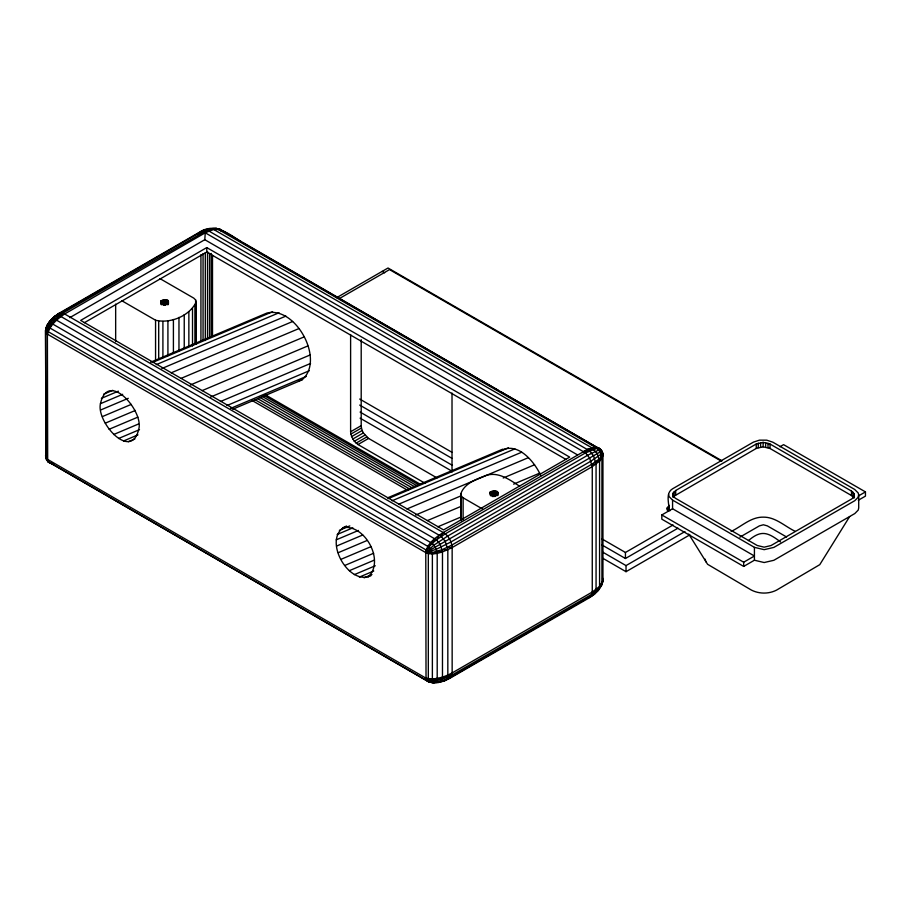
<?xml version="1.0" encoding="UTF-8"?>
<svg xmlns="http://www.w3.org/2000/svg" width="911" height="911" viewBox="0 0 911 911"><rect width="100%" height="100%" fill="white"/><g stroke="black" fill="none" stroke-linecap="round" stroke-linejoin="round"><path stroke-width="1.37" d="M69.748 317.666L204.793 239.695L205.26 232.806L207.264 230.096L216.146 228.376L220.542 229.549L600.816 449.613L602.262 451.731L602.945 455.432L602.945 580.421C601.955 588.05 595.737 593.63 589.622 597.616L449.499 678.513C442.997 681.815 435.048 684.412 427.954 681.451L47.679 461.387L47.395 334.155C48.01 324.828 55.548 317.734 62.984 313.02L207.264 230.096L589.519 450.797L593.517 455.773L596.067 464.166L596.067 589.531L594.94 593.608L450.968 677.158C443.475 681.109 433.044 683.854 425.779 678.069L45.994 458.472L45.55 330.579C46.529 322.95 52.758 317.37 58.873 313.384L198.997 232.487C213.994 222.33 228.217 233.148 240.925 241.757M47.679 461.387L48.921 462.481L46.609 460.055L45.926 457.812L45.55 330.579L46.723 326.184L49.911 320.957L54.979 316.071L56.824 315.502L60.969 316.538L441.231 536.408L445.228 541.385L447.825 549.743L447.825 675.119L446.652 679.23L445.228 680.54C439.159 682.191 431.29 684.537 426.029 679.902L425.779 552.613C427.02 543.411 435.959 537.251 443.236 532.525L587.527 449.362L595.669 447.301L598.527 447.779L600.816 449.613L601.101 451.389L601.385 450.216L599.575 448.519L591.922 447.848L213.686 229.47L210.031 228.513L203.267 230.46L201.843 231.77L205.784 230.597M200.762 232.294L197.528 233.842L200.898 231.895L205.26 232.806L585.5 452.892L589.622 458.017L592.264 466.648L592.264 592.036L591.091 596.261L587.72 598.208L593.517 594.929L597.309 591.216L601.761 584.816L601.92 583.291L601.92 458.131L600.076 451.981L597.16 448.349L217.547 228.991L216.146 228.376L205.26 232.806L64.681 313.965C57.279 318.907 49.889 325.261 47.395 334.155L425.779 552.613C434.467 556.211 444.249 551.303 452.152 547.545L592.264 466.648L599.575 461.114L601.92 458.131L602.945 455.432L602.501 452.528L602.945 455.432M591.922 447.848L597.309 453.576L599.575 461.114L599.575 586.399L598.584 590.043L597.309 591.216M436.54 682.293C439.842 683.409 442.644 680.278 442.473 677.101L442.473 551.815L440.127 544.334L436.54 539.87L56.573 320.182L52.838 319.271L51.187 319.784L47.383 324.749L45.664 329.509L45.926 333.016L47.395 334.155C46.017 324.976 53.612 317.313 60.775 312.792L200.898 231.895L205.112 229.891L207.264 230.096M443.384 681.109L450.968 677.158L452.152 672.933L452.152 547.545C451.685 541.624 448.554 535.44 443.236 532.525L62.984 313.02L58.873 313.384L53.555 317.392L52.667 319.362L49.114 322.722M45.994 458.472L45.55 455.568L48.215 461.775L428.944 681.883L431.734 681.018L432.372 678.9L432.372 553.911L431.005 549.595L428.944 547.021L49.968 328.028L47.816 327.516L46.131 328.484L46.233 331.934L47.395 334.155L45.55 330.579M426.029 679.902L427.612 680.027L428.318 678.581L428.318 553.786L426.542 550.221L48.215 331.695L46.609 331.581L45.994 332.458M48.215 331.695L48.921 327.63M100.438 403.71C107.737 369.98 143.164 410.178 138.905 428.569C131.605 462.298 96.167 422.1 100.438 403.71L122.678 394.315M232.612 409.267L301.837 380.001C325.443 360.619 295.961 305.88 266.946 313.042L150.691 362.179M370.891 575.763C347.592 586.547 321.184 536.442 346.567 526.023M669.073 509.443C668.97 502.918 665.52 493.045 672.466 488.865L753.408 442.131L759.467 440.15L766.743 440.172L772.847 442.199L854.7 489.458L858.208 492.976L858.709 495.083L858.709 507.951L858.242 510.058L854.814 513.553L773.86 560.288L764.17 562.531L754.422 560.219L743.683 566.426L661.819 519.168L661.819 514.954L672.569 508.748L754.422 556.006L743.683 562.212L661.819 514.954M668.572 507.336L669.027 505.241M672.887 496.7L673.206 493.022L675.7 490.505L756.255 443.999L763.133 442.37L770.034 444.044L851.5 491.075L854.04 493.603L854.393 497.292M854.393 495.06L853.106 497.873L851.569 499.034L771.025 545.541L764.147 547.169L757.235 545.495L675.78 498.465L674.22 497.292L672.887 494.479M858.709 495.083L858.242 497.178L854.814 500.674L773.86 547.409L764.17 549.663L754.422 547.352L672.569 500.093L669.073 496.563L668.572 494.468M432.201 552.67L425.779 552.613L433.921 545.154L447.597 536.124L587.72 455.227L598.732 450L600.679 449.692L601.636 451.082L602.82 454.156L601.92 458.131L599.381 458.916L592.002 464.143L451.879 545.051L442.188 549.663L428.318 553.786M46.131 458.392L47.816 461.308L45.664 456.844M49.968 328.028L51.335 323.519L52.815 324.1L432.349 543.491L435.264 547.135L437.2 553.239L437.2 678.399L436.301 681.405L433.921 682.783L430.049 681.997L427.122 680.175L425.779 678.069C434.82 680.323 444.192 677.158 452.152 672.933L592.264 592.036L601.761 584.816M602.262 451.731L601.112 454.133L591.091 461.057L450.968 541.954L436.301 549.287L425.779 552.613C429.138 543.969 437.997 538.788 445.377 533.789L585.5 452.892L598.527 447.779M602.604 579.521L602.82 581.491L600.076 587.219L601.249 584.202M599.575 586.399L602.945 580.421L602.558 577.984M121.71 300.676L155.565 320.228C170.22 323.838 189.26 316.094 196.024 302.395L195.626 299.958L193.804 298.148L159.949 278.607M460.898 519.965L460.898 493.546C464.246 484.071 474.825 479.801 483.513 476.453C496.746 470.281 508.998 479.232 519.68 486.292M52.815 324.1L54.762 319.454M602.82 454.156L599.381 458.916M434.809 538.549L432.349 543.491L427.954 546.247M45.664 329.509L48.477 323.963M601.92 583.291L602.82 581.491M441.231 536.408L443.236 532.525M56.573 320.182L58.976 315.718M436.54 539.87L439.284 534.951M60.969 316.538L62.984 313.02M160.757 301.165C163.946 312.883 176.062 294.868 160.757 301.165L160.757 303.955M849.633 516.594L819.775 564.661L776.536 590.123C768.782 594.109 759.068 594.029 751.336 590.043L707.596 564.296L688.773 534.108M490.05 492.179C491.633 503.965 506.869 486.827 490.05 492.179L490.05 494.958M669.391 506.71C665.52 506.801 667 511.333 670.28 510.604M426.029 549.823L428.944 547.021M428.944 681.883L426.542 680.118L425.779 678.069C434.16 682.202 444.078 679.207 451.879 675.131L592.002 594.234L599.381 588.278L596.067 589.531M207.104 230.21L208.368 229.025L214.575 228.217L219.551 229.116L222.455 231.098M212.183 229.595L213.22 228.638L216.419 229.128M601.636 583.188L602.365 582.516M209.211 230.95L211.956 228.707M500.936 450.615C517.847 441.459 534.484 461.649 540.861 475.667M368.272 576.868C385.068 561.085 364.981 523.666 342.638 527.674M854.04 493.603L854.04 498.055L851.5 495.527L770.034 448.497L763.133 446.823L756.255 448.451L674.163 496.119L674.163 491.667M52.667 319.362L54.58 318.064M57.404 314.739L59.864 313.316M206.763 247.587L80.658 320.399L443.577 529.929L569.682 457.117L206.763 247.587L206.763 252.04L565.993 459.44M84.336 322.722L207.685 251.504M46.609 460.055L47.395 459.611M336.66 297.658L388.029 268.005L721.66 460.624M339.461 298.512L389.532 269.599L721.706 461.376M425.118 483.297L357.989 444.534L354.299 441.266L351.6 436.597L350.61 431.768L361.2 425.653L361.2 339.678M350.86 434.114L361.451 427.999L361.2 425.653M351.6 436.597L362.191 430.482L361.451 427.999M352.773 439.034L363.364 432.919L368.579 438.419L436.927 477.888M354.299 441.266L364.89 435.151M356.076 443.145L366.666 437.029M357.989 444.534L368.579 438.419M425.779 552.613L601.875 450.945M780.01 446.72L783.597 444.648L865.45 491.906L865.45 496.119L858.287 500.264M602.057 538.97L625.436 552.465L673.07 524.964M602.057 545.006L625.436 558.5L677.955 528.175M602.638 552.089L626.028 565.594L684.958 531.568M602.638 558.181L626.028 571.687L689.866 534.837M731.134 531.443C741.634 526.478 750.96 516.856 763.316 517.152C775.523 516.947 784.792 526.353 795.178 531.307M739.834 537.171L759.444 525.852L763.384 524.782L767.347 525.875L786.569 536.978M748.421 540.644C761.118 529.667 767.768 532.218 780.568 541.931M858.287 496.051L865.45 491.906M432.372 553.911L436.961 551.485L442.473 551.815M152.433 362.498L272.605 311.71M156.282 364.639L279.073 312.746M161.805 368.534L285.895 316.094M103.569 394.201L112.725 390.329M101.372 398.358L118.384 391.161M171.143 372.85L292.625 321.503M100.802 409.927L128.28 398.312M181.232 378.316L298.785 328.632M102.453 416.555L131.241 404.393M190.331 385L303.967 336.968M105.289 423.159L135.375 410.44M109.092 429.286L137.88 417.124M202.014 390.671L307.816 345.952M113.624 434.524L138.483 424.014M210.794 396.945L310.07 354.983M118.567 438.498L139.497 429.65M123.577 440.958L137.971 434.866M220.451 401.535L310.571 363.443M128.326 441.721L134.874 438.954M226.998 405.52L309.296 370.743M230.551 408.413L306.312 376.391M387.779 497.759L502.735 449.169M388.223 498.636L508.395 447.836M392.072 500.777L514.863 448.884M398.904 504.113L521.684 452.22M339.347 530.327L349.813 525.909M337.161 534.484L352.864 527.845M406.932 508.976L528.414 457.641M336.216 539.847L358.467 530.441M336.592 546.053L362.76 534.996M415.712 515L461.421 495.675M503.225 478.002L534.575 464.758M338.243 552.692L367.031 540.519M427.418 520.58L461.387 506.22M513.633 484.14L539.756 473.094M341.078 559.297L371.164 546.577M344.882 565.424L373.669 553.25M437.804 526.809L461.319 516.867M349.414 570.65L374.273 560.14M354.356 574.625L375.286 565.777M359.367 577.084L373.761 571.003M364.115 577.847L371.961 574.534M432.201 680.005L437.2 678.399L442.188 679.025M220.883 230.973L221.942 230.882L219.551 229.116M298.444 380.798L301.837 380.001M595.828 461.718L599.575 461.114M213.686 229.47L220.542 229.549M592.264 592.036L595.828 591.638M583.814 451.366L589.519 450.797M428.227 679.15L432.372 678.9M587.527 449.362L593.733 449.123M592.002 464.143L596.067 464.166M447.825 675.119L451.879 675.131M442.188 549.663L447.825 549.743M442.473 677.101L447.54 677.26M447.54 547.34L452.152 547.545M51.335 323.519L48.42 323.781L46.86 327.812L47.395 334.155M435.264 682.362L431.005 681.701L425.779 678.069M52.815 463.699L49.968 463.221L48.215 461.775M427.954 681.451L432.349 682.624M382.176 271.376L384.636 272.799M243.385 243.18L498.135 390.25M500.594 391.673L600.269 449.225L601.101 451.389M204.793 239.695L577.506 454.885M359.697 399.041L451.97 452.311M359.697 405.076L451.97 458.347M360.107 412.068L452.437 465.373M360.107 418.16L452.437 471.465M460.898 493.546L461.296 495.983L463.118 497.793L482.671 509.078M265.397 394.827L420.381 484.31M263.894 395.42L418.889 484.903M261.901 396.228L416.885 485.711M259.441 397.139L414.437 486.622M257.847 398.767L411.613 487.544M254.761 399.576L409.745 489.059M251.538 400.168L407.752 490.369M599.575 448.519L600.269 449.225M362.191 430.482L363.364 432.919M705.16 559.149L705.797 561.814M853.06 492.247L853.06 496.7M851.5 491.075L851.5 495.527M770.034 444.044L770.034 448.497M768.007 443.145L768.007 447.597M765.65 442.575L765.65 447.028M763.133 442.37L763.133 446.823M760.605 442.564L760.605 447.005M758.259 443.11L758.259 447.563M756.255 443.999L756.255 448.451M754.422 547.352L754.422 560.219M743.683 562.212L743.683 566.426M675.7 490.505L675.7 494.958M673.206 493.022L673.206 497.474M672.569 500.093L672.569 508.748M668.572 506.903L668.572 510.946M667.854 507.222L667.854 511.265M667.308 507.632L667.308 510.331M626.028 565.594L626.028 571.687M625.436 552.465L625.436 558.5M497.964 492.783L497.964 495.561M497.543 492.179L497.543 494.958M496.848 491.655L496.848 495.835M495.96 491.268L495.96 495.436M494.912 491.018L494.912 496.575M493.796 490.927L493.796 496.495M492.669 491.018L492.669 496.575M491.633 491.268L491.633 495.436M490.733 491.655L490.733 495.835M463.118 497.793L463.118 520.033M461.296 495.983L461.296 521.012M452.015 393.062L452.015 471.989M350.61 334.519L350.61 431.768M212.502 255.274L212.502 335.977M211.238 253.429L211.238 336.968M209.541 253.338L209.541 336.876M207.514 252.176L207.514 338.528M205.305 252.734L205.305 340.52M203.062 253.588L203.062 339.951M200.932 254.67L200.932 341.033M196.024 302.395L196.024 344.107M195.626 299.958L195.626 343.06M194.965 305.287L194.965 344.221M192.517 308.453L192.517 345.998M188.862 311.664L188.862 346.431M184.238 314.705L184.238 348.082M178.966 317.381L178.966 350.746M173.409 319.488L173.409 352.864M168.433 301.211L168.433 304.001M167.92 320.9L167.92 355.654M167.875 300.698L167.875 304.866M167.1 300.266L167.1 304.445M166.178 299.97L166.178 304.137M165.153 299.81L165.153 305.367M164.094 299.799L164.094 305.367M163.058 299.947L163.058 304.126M162.91 321.503L162.91 357.659M162.124 300.243L162.124 304.411M161.338 300.653L161.338 304.832M158.696 321.276L158.696 358.82M155.565 320.228L155.565 360.551M115.663 304.137L115.663 341.682"/></g></svg>
